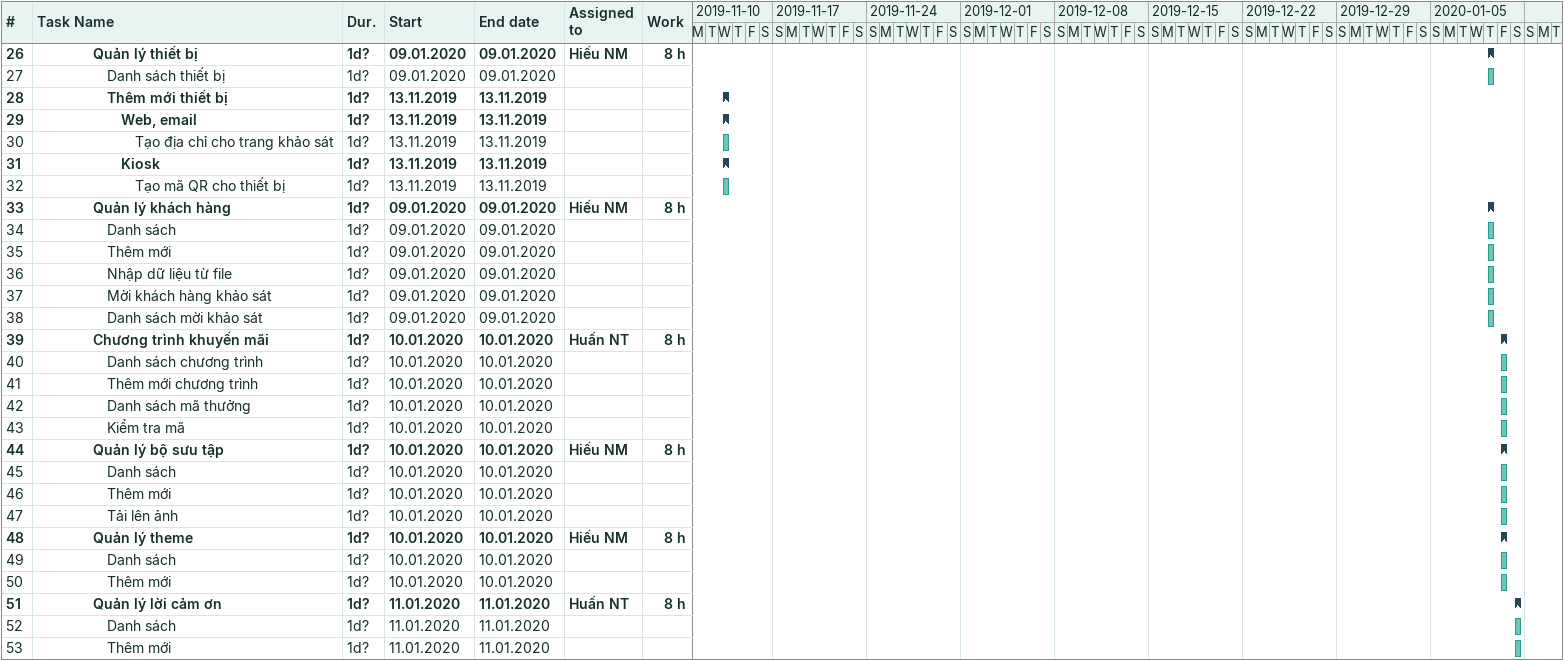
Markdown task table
| ID | Level | Task | Duration | Start | Finish | Resources | Work (h) |
|---|---|---|---|---|---|---|---|
| 26 | 5 | **Quản lý thiết bị** | 1d? | 2020-01-09 | 2020-01-09 | Hiếu NM | 8 |
| 27 | 6 | Danh sách thiết bị | 1d? | 2020-01-09 | 2020-01-09 |  |  |
| 28 | 6 | **Thêm mới thiết bị** | 1d? | 2019-11-13 | 2019-11-13 |  |  |
| 29 | 7 | **Web, email** | 1d? | 2019-11-13 | 2019-11-13 |  |  |
| 30 | 8 | Tạo địa chỉ cho trang khảo sát | 1d? | 2019-11-13 | 2019-11-13 |  |  |
| 31 | 7 | **Kiosk** | 1d? | 2019-11-13 | 2019-11-13 |  |  |
| 32 | 8 | Tạo mã QR cho thiết bị | 1d? | 2019-11-13 | 2019-11-13 |  |  |
| 33 | 5 | **Quản lý khách hàng** | 1d? | 2020-01-09 | 2020-01-09 | Hiếu NM | 8 |
| 34 | 6 | Danh sách | 1d? | 2020-01-09 | 2020-01-09 |  |  |
| 35 | 6 | Thêm mới | 1d? | 2020-01-09 | 2020-01-09 |  |  |
| 36 | 6 | Nhập dữ liệu từ file | 1d? | 2020-01-09 | 2020-01-09 |  |  |
| 37 | 6 | Mời khách hàng khảo sát | 1d? | 2020-01-09 | 2020-01-09 |  |  |
| 38 | 6 | Danh sách mời khảo sát | 1d? | 2020-01-09 | 2020-01-09 |  |  |
| 39 | 5 | **Chương trình khuyến mãi** | 1d? | 2020-01-10 | 2020-01-10 | Huấn NT | 8 |
| 40 | 6 | Danh sách chương trình | 1d? | 2020-01-10 | 2020-01-10 |  |  |
| 41 | 6 | Thêm mới chương trình | 1d? | 2020-01-10 | 2020-01-10 |  |  |
| 42 | 6 | Danh sách mã thưởng | 1d? | 2020-01-10 | 2020-01-10 |  |  |
| 43 | 6 | Kiểm tra mã | 1d? | 2020-01-10 | 2020-01-10 |  |  |
| 44 | 5 | **Quản lý bộ sưu tập** | 1d? | 2020-01-10 | 2020-01-10 | Hiếu NM | 8 |
| 45 | 6 | Danh sách | 1d? | 2020-01-10 | 2020-01-10 |  |  |
| 46 | 6 | Thêm mới | 1d? | 2020-01-10 | 2020-01-10 |  |  |
| 47 | 6 | Tải lên ảnh | 1d? | 2020-01-10 | 2020-01-10 |  |  |
| 48 | 5 | **Quản lý theme** | 1d? | 2020-01-10 | 2020-01-10 | Hiếu NM | 8 |
| 49 | 6 | Danh sách | 1d? | 2020-01-10 | 2020-01-10 |  |  |
| 50 | 6 | Thêm mới | 1d? | 2020-01-10 | 2020-01-10 |  |  |
| 51 | 5 | **Quản lý lời cảm ơn** | 1d? | 2020-01-11 | 2020-01-11 | Huấn NT | 8 |
| 52 | 6 | Danh sách | 1d? | 2020-01-11 | 2020-01-11 |  |  |
| 53 | 6 | Thêm mới | 1d? | 2020-01-11 | 2020-01-11 |  |  |
